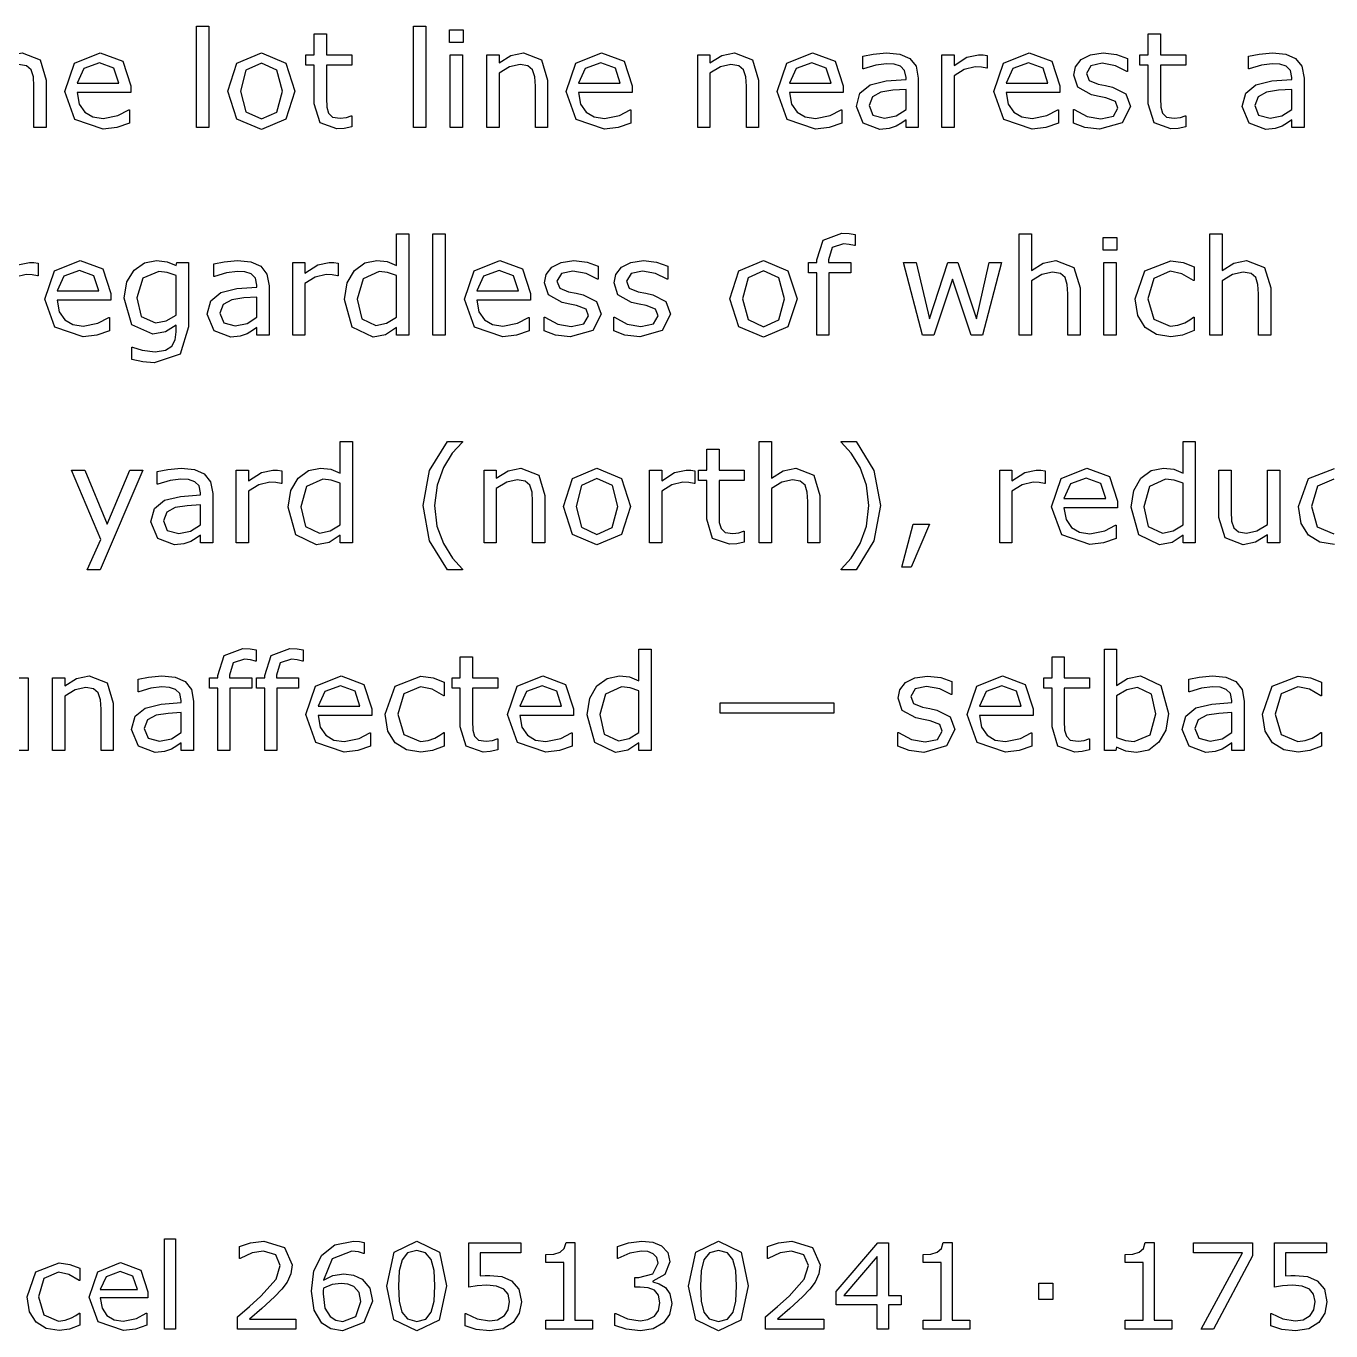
# Model space of a CAD drawing. Extents: x -1 to 182, y 89 to 480.
# Drawn here: x 47.69 to 70.96, y 90.19 to 113.46 of the extents above; entities that cross this region are included whole.
import ezdxf

# ---------------------------------------------------------------- set-up
doc = ezdxf.new("R2010")
doc.units = 0

msp = doc.modelspace()

# ---------------------------------------------------------------- linework, layer by layer
at = {"layer": 'Layer 1', "color": 7}
for points in [[(48.050516, 111.654913), (47.831926, 111.654913), (47.831926, 112.394396), (47.821475, 112.561824), (47.783105, 112.685093), (47.699388, 112.757166), (47.557537, 112.781507), (47.37034, 112.737322), (47.183142, 112.62453), (47.183142, 111.654966), (46.964551, 111.654966), (46.964551, 113.464158), (47.183142, 113.464158), (47.183142, 112.809553), (47.394755, 112.942083), (47.619162, 112.989761), (47.940072, 112.863026), (48.05053, 112.497927), (48.050516, 111.654913)], [(50.94801, 111.654913), (50.729419, 111.654913), (50.729419, 113.464105), (50.94801, 113.464105), (50.94801, 111.654913)], [(54.822188, 111.654887), (54.603597, 111.654887), (54.603597, 113.464079), (54.822188, 113.464079), (54.822188, 111.654887)], [(55.489588, 113.17108), (55.243092, 113.17108), (55.243092, 113.397801), (55.489588, 113.397801), (55.489588, 113.17108)], [(53.500177, 111.666528), (53.365301, 111.639805), (53.23624, 111.629222), (52.933933, 111.736193), (52.830452, 112.079198), (52.830452, 112.769866), (52.682785, 112.769866), (52.682785, 112.953566), (52.830452, 112.953566), (52.830452, 113.326787), (53.049042, 113.326787), (53.049042, 112.953566), (53.500177, 112.953566), (53.500177, 112.769866), (53.049042, 112.769866), (53.049042, 112.17802), (53.053699, 112.017577), (53.086253, 111.910606), (53.156019, 111.842), (53.293218, 111.821098), (53.404838, 111.836179), (53.488554, 111.862928), (53.50017, 111.862928), (53.500177, 111.666528)], [(68.376005, 111.666502), (68.241128, 111.639779), (68.112067, 111.629196), (67.80976, 111.736167), (67.706279, 112.079172), (67.706279, 112.769839), (67.558613, 112.769839), (67.558613, 112.953539), (67.706279, 112.953539), (67.706279, 113.32676), (67.92487, 113.32676), (67.92487, 112.953539), (68.376005, 112.953539), (68.376005, 112.769839), (67.92487, 112.769839), (67.92487, 112.177994), (67.929526, 112.017551), (67.962083, 111.91058), (68.031846, 111.841973), (68.169045, 111.821071), (68.280668, 111.836152), (68.364382, 111.862902), (68.375997, 111.862902), (68.376005, 111.666502)], [(49.558563, 112.281631), (48.601645, 112.281631), (48.63769, 112.072319), (48.736519, 111.926984), (48.879534, 111.84327), (49.063245, 111.815356), (49.329505, 111.867691), (49.521355, 111.972333), (49.53297, 111.972333), (49.53297, 111.73397), (49.307402, 111.656077), (49.065555, 111.624671), (48.560937, 111.799084), (48.379552, 112.296739), (48.552798, 112.802515), (49.010908, 112.989708), (49.415535, 112.836223), (49.55855, 112.400217), (49.558563, 112.281631)], [(52.487449, 112.303697), (52.32467, 111.802577), (51.88865, 111.618877), (51.450305, 111.802577), (51.288687, 112.303697), (51.450305, 112.804844), (51.88865, 112.989708), (52.32467, 112.804844), (52.487449, 112.303697), (52.487449, 112.303697)], [(55.475644, 111.654887), (55.257054, 111.654887), (55.257054, 112.953645), (55.475644, 112.953645), (55.475644, 111.654887)], [(56.994155, 111.654887), (56.775564, 111.654887), (56.775564, 112.39437), (56.765113, 112.561798), (56.726743, 112.685067), (56.643027, 112.757139), (56.501176, 112.781481), (56.313978, 112.737296), (56.12678, 112.624504), (56.12678, 111.654966), (55.90819, 111.654966), (55.90819, 112.953725), (56.12678, 112.953725), (56.12678, 112.809553), (56.338396, 112.942083), (56.5628, 112.989761), (56.88371, 112.863026), (56.994168, 112.497927), (56.994155, 111.654887)], [(58.502201, 112.281604), (57.545284, 112.281604), (57.581328, 112.072293), (57.68016, 111.926957), (57.823173, 111.843243), (58.006883, 111.81533), (58.273146, 111.867664), (58.464993, 111.972307), (58.476608, 111.972307), (58.476608, 111.733944), (58.25104, 111.656051), (58.009196, 111.624645), (57.504575, 111.799058), (57.323193, 112.296712), (57.496436, 112.802489), (57.954549, 112.989681), (58.359173, 112.836197), (58.502188, 112.40019), (58.502201, 112.281604)], [(60.756713, 111.654887), (60.53812, 111.654887), (60.53812, 112.39437), (60.527669, 112.561798), (60.489299, 112.685067), (60.405585, 112.757139), (60.263731, 112.781481), (60.076536, 112.737296), (59.889338, 112.624504), (59.889338, 111.654966), (59.670745, 111.654966), (59.670745, 112.953725), (59.889338, 112.953725), (59.889338, 112.809553), (60.100952, 112.942083), (60.325355, 112.989761), (60.646268, 112.863026), (60.756726, 112.497927), (60.756713, 111.654887)], [(62.264757, 112.281604), (61.307839, 112.281604), (61.343883, 112.072293), (61.442716, 111.926957), (61.585731, 111.843243), (61.769439, 111.81533), (62.035702, 111.867664), (62.227551, 111.972307), (62.239166, 111.972307), (62.239166, 111.733944), (62.013599, 111.656051), (61.771754, 111.624645), (61.267136, 111.799058), (61.085751, 112.296712), (61.258995, 112.802489), (61.717107, 112.989681), (62.121734, 112.836197), (62.264746, 112.40019), (62.264757, 112.281604)], [(63.605372, 111.654887), (63.387943, 111.654887), (63.387943, 111.793237), (63.308878, 111.737437), (63.213535, 111.681636), (63.087962, 111.637451), (62.921692, 111.61893), (62.624036, 111.735188), (62.501953, 112.031679), (62.564738, 112.270042), (62.746123, 112.414213), (63.030989, 112.485148), (63.387943, 112.513062), (63.387943, 112.546769), (63.361202, 112.670012), (63.286788, 112.746768), (63.175166, 112.782804), (63.039128, 112.792064), (62.847278, 112.768781), (62.628688, 112.703667), (62.617073, 112.703667), (62.617073, 112.925732), (62.801945, 112.964096), (63.040302, 112.984998), (63.278657, 112.961715), (63.455391, 112.884959), (63.567013, 112.746609), (63.605383, 112.53616), (63.605372, 111.654887)], [(64.836691, 112.715282), (64.825076, 112.715282), (64.729734, 112.731687), (64.621601, 112.737507), (64.426265, 112.692158), (64.24488, 112.577064), (64.24488, 111.654966), (64.026289, 111.654966), (64.026289, 112.953725), (64.24488, 112.953725), (64.24488, 112.761875), (64.473935, 112.909539), (64.677412, 112.953725), (64.759965, 112.950285), (64.836704, 112.939702), (64.836691, 112.715282)], [(66.129632, 112.281604), (65.172717, 112.281604), (65.208761, 112.072293), (65.307591, 111.926957), (65.450606, 111.843243), (65.634314, 111.81533), (65.900577, 111.867664), (66.092426, 111.972307), (66.104041, 111.972307), (66.104041, 111.733944), (65.878474, 111.656051), (65.636626, 111.624645), (65.132008, 111.799058), (64.950623, 112.296712), (65.12387, 112.802489), (65.581979, 112.989681), (65.986606, 112.836197), (66.129618, 112.40019), (66.129632, 112.281604)], [(67.388856, 112.029272), (67.241192, 111.737437), (66.840053, 111.623481), (66.574954, 111.657215), (66.373805, 111.73278), (66.373805, 111.978128), (66.38542, 111.978128), (66.615639, 111.853721), (66.858648, 111.808371), (67.084213, 111.854885), (67.165604, 112.001385), (67.121421, 112.117642), (66.951665, 112.185084), (66.829578, 112.209426), (66.69354, 112.239642), (66.450534, 112.372198), (66.379607, 112.588468), (66.412164, 112.739624), (66.513319, 112.866359), (66.678424, 112.952402), (66.903992, 112.984945), (67.138862, 112.955894), (67.337686, 112.887288), (67.337686, 112.653582), (67.326071, 112.653582), (67.122593, 112.75706), (66.887725, 112.800081), (66.685412, 112.753568), (66.602859, 112.617545), (66.652855, 112.496605), (66.810986, 112.430353), (66.945862, 112.402439), (67.071436, 112.376775), (67.306304, 112.257025), (67.388856, 112.029113), (67.388856, 112.029272)], [(70.486337, 111.65486), (70.268911, 111.65486), (70.268911, 111.793211), (70.189846, 111.73741), (70.094503, 111.68161), (69.968929, 111.637424), (69.80266, 111.618903), (69.505004, 111.735161), (69.382918, 112.031653), (69.445706, 112.270016), (69.627088, 112.414187), (69.911954, 112.485122), (70.268911, 112.513035), (70.268911, 112.546743), (70.242167, 112.669986), (70.167753, 112.746741), (70.056133, 112.782777), (69.920095, 112.792038), (69.728246, 112.768755), (69.509656, 112.703641), (69.49804, 112.703641), (69.49804, 112.925705), (69.682913, 112.96407), (69.92127, 112.984972), (70.159628, 112.961689), (70.336361, 112.884933), (70.447981, 112.746583), (70.486351, 112.536133), (70.486337, 111.65486)], [(49.345785, 112.449059), (49.258581, 112.715309), (48.999295, 112.8095), (48.719078, 112.706022), (48.601645, 112.449059), (49.345785, 112.449059)], [(52.261881, 112.303697), (52.163052, 112.678108), (51.88865, 112.801351), (51.611923, 112.678108), (51.514255, 112.303697), (51.613084, 111.932805), (51.88865, 111.807234), (52.161888, 111.93164), (52.261881, 112.303697), (52.261881, 112.303697)], [(58.289423, 112.449032), (58.20222, 112.715282), (57.942934, 112.809474), (57.662719, 112.705996), (57.545284, 112.449032), (58.289423, 112.449032)], [(62.051979, 112.449032), (61.964775, 112.715282), (61.705489, 112.809474), (61.425274, 112.705996), (61.307839, 112.449032), (62.051979, 112.449032)], [(65.916857, 112.449032), (65.829653, 112.715282), (65.570367, 112.809474), (65.290149, 112.705996), (65.172717, 112.449032), (65.916857, 112.449032)], [(63.387943, 111.974635), (63.387943, 112.336241), (63.151911, 112.318778), (62.937972, 112.285044), (62.785654, 112.20133), (62.72752, 112.046708), (62.794957, 111.878089), (63.000758, 111.822288), (63.21121, 111.866474), (63.387943, 111.974609), (63.387943, 111.974635)], [(70.268911, 111.974609), (70.268911, 112.336214), (70.032879, 112.318752), (69.818937, 112.285017), (69.666622, 112.201303), (69.608485, 112.046681), (69.675925, 111.878062), (69.881725, 111.822262), (70.092177, 111.866447), (70.268911, 111.974582), (70.268911, 111.974609)], [(54.516372, 107.950804), (54.297779, 107.950804), (54.297779, 108.086853), (54.101281, 107.960117), (53.879201, 107.914768), (53.509456, 108.093811), (53.373418, 108.590301), (53.419927, 108.884464), (53.547826, 109.104227), (53.731537, 109.239085), (53.950127, 109.285599), (54.131512, 109.263374), (54.297779, 109.197096), (54.297779, 109.759864), (54.516372, 109.759864), (54.516372, 107.950804)], [(55.167492, 107.950804), (54.948902, 107.950804), (54.948902, 109.759996), (55.167492, 109.759996), (55.167492, 107.950804)], [(62.480992, 109.548383), (62.469377, 109.548383), (62.375196, 109.569285), (62.272877, 109.580926), (62.06824, 109.518141), (62.005452, 109.293748), (62.005452, 109.249563), (62.399615, 109.249563), (62.399615, 109.065863), (62.012429, 109.065863), (62.012429, 107.950804), (61.793839, 107.950804), (61.793839, 109.065863), (61.646172, 109.065863), (61.646172, 109.249563), (61.793839, 109.249563), (61.793839, 109.292584), (61.908948, 109.647204), (62.241484, 109.771611), (62.372871, 109.764732), (62.481006, 109.748328), (62.480992, 109.548383)], [(66.491205, 107.950804), (66.272615, 107.950804), (66.272615, 108.690287), (66.262164, 108.857715), (66.223794, 108.980984), (66.14008, 109.053057), (65.998226, 109.077398), (65.811029, 109.033213), (65.623831, 108.920421), (65.623831, 107.950804), (65.40524, 107.950804), (65.40524, 109.759996), (65.623831, 109.759996), (65.623831, 109.105391), (65.835447, 109.237921), (66.05985, 109.285599), (66.380761, 109.158864), (66.491219, 108.793765), (66.491205, 107.950804)], [(67.14698, 109.466997), (66.900484, 109.466997), (66.900484, 109.693718), (67.14698, 109.693718), (67.14698, 109.466997)], [(69.892166, 107.950804), (69.673575, 107.950804), (69.673575, 108.690287), (69.663098, 108.857715), (69.624728, 108.980984), (69.541011, 109.053057), (69.39916, 109.077398), (69.211963, 109.033213), (69.024765, 108.920421), (69.024765, 107.950804), (68.806174, 107.950804), (68.806174, 109.759996), (69.024765, 109.759996), (69.024765, 109.105391), (69.236378, 109.237921), (69.460784, 109.285599), (69.781695, 109.158864), (69.892153, 108.793765), (69.892166, 107.950804)], [(47.908644, 109.0112), (47.897029, 109.0112), (47.801687, 109.027604), (47.693554, 109.033425), (47.498218, 108.988075), (47.316833, 108.872982), (47.316833, 107.950804), (47.098243, 107.950804), (47.098243, 109.249563), (47.316833, 109.249563), (47.316833, 109.057713), (47.545888, 109.205377), (47.749363, 109.249563), (47.831918, 109.246123), (47.908658, 109.23554), (47.908644, 109.0112)], [(49.201585, 108.577522), (48.24467, 108.577522), (48.280714, 108.36821), (48.379544, 108.222875), (48.522559, 108.139161), (48.706267, 108.111247), (48.97253, 108.163582), (49.164379, 108.268224), (49.175994, 108.268224), (49.175994, 108.029861), (48.950429, 107.951968), (48.708582, 107.920562), (48.203964, 108.094975), (48.022579, 108.592629), (48.195823, 109.098406), (48.653935, 109.285599), (49.058562, 109.132114), (49.201574, 108.696108), (49.201585, 108.577522)], [(50.586383, 108.098468), (50.436394, 107.613619), (49.974794, 107.458971), (49.772481, 107.474052), (49.57947, 107.514771), (49.57947, 107.738), (49.591085, 107.738), (49.760842, 107.68683), (49.993386, 107.65545), (50.178259, 107.682199), (50.292204, 107.7566), (50.350341, 107.865899), (50.367777, 108.008906), (50.367777, 108.127519), (50.178253, 108.008906), (49.949198, 107.970542), (49.579454, 108.13797), (49.443416, 108.612367), (49.489925, 108.90071), (49.618986, 109.111159), (49.802696, 109.239059), (50.0178, 109.285572), (50.206159, 109.262289), (50.367777, 109.193709), (50.38172, 109.24951), (50.586359, 109.24951), (50.586383, 108.098468)], [(52.025828, 107.950804), (51.808399, 107.950804), (51.808399, 108.089154), (51.729337, 108.033354), (51.633992, 107.977553), (51.508418, 107.933368), (51.342151, 107.914847), (51.044495, 108.031105), (50.922409, 108.327597), (50.985197, 108.565959), (51.166579, 108.710131), (51.451445, 108.781065), (51.808399, 108.808979), (51.808399, 108.842687), (51.781658, 108.96593), (51.707244, 109.042685), (51.595622, 109.078721), (51.459584, 109.087982), (51.267737, 109.064698), (51.049144, 108.999585), (51.037529, 108.999585), (51.037529, 109.221649), (51.222401, 109.260014), (51.460759, 109.280916), (51.699116, 109.257632), (51.87585, 109.180877), (51.987469, 109.042526), (52.025839, 108.832077), (52.025828, 107.950804)], [(53.257147, 109.0112), (53.245506, 109.0112), (53.150163, 109.027604), (53.042031, 109.033425), (52.846695, 108.988075), (52.66531, 108.872982), (52.66531, 107.950804), (52.446719, 107.950804), (52.446719, 109.249563), (52.66531, 109.249563), (52.66531, 109.057713), (52.894367, 109.205377), (53.097842, 109.249563), (53.180395, 109.246123), (53.257134, 109.23554), (53.257147, 109.0112)], [(56.687167, 108.577522), (55.73025, 108.577522), (55.766294, 108.36821), (55.865124, 108.222875), (56.008139, 108.139161), (56.191849, 108.111247), (56.45811, 108.163582), (56.649959, 108.268224), (56.661574, 108.268224), (56.661574, 108.029861), (56.436006, 107.951968), (56.194162, 107.920562), (55.689541, 108.094975), (55.508156, 108.592629), (55.681402, 109.098406), (56.139512, 109.285599), (56.544139, 109.132114), (56.687154, 108.696108), (56.687167, 108.577522)], [(57.946389, 108.325189), (57.798725, 108.033354), (57.397588, 107.919398), (57.132487, 107.953132), (56.931337, 108.028697), (56.931337, 108.274045), (56.942953, 108.274045), (57.173172, 108.149638), (57.416181, 108.104289), (57.641748, 108.150802), (57.723136, 108.297302), (57.678954, 108.41356), (57.509197, 108.481002), (57.387111, 108.505344), (57.251073, 108.535559), (57.008067, 108.668115), (56.93714, 108.884385), (56.969697, 109.035541), (57.070852, 109.162277), (57.23596, 109.248319), (57.461525, 109.280863), (57.696395, 109.251812), (57.895219, 109.183205), (57.895219, 108.949499), (57.883603, 108.949499), (57.680129, 109.052977), (57.445258, 109.095999), (57.242945, 109.049485), (57.160392, 108.913463), (57.210391, 108.792522), (57.368519, 108.72627), (57.503395, 108.698357), (57.628969, 108.672692), (57.863836, 108.552942), (57.946389, 108.32503), (57.946389, 108.325189)], [(59.187011, 108.325189), (59.039344, 108.033354), (58.638207, 107.919398), (58.373108, 107.953132), (58.171957, 108.028697), (58.171957, 108.274045), (58.183598, 108.274045), (58.413817, 108.149638), (58.656823, 108.104289), (58.882391, 108.150802), (58.963782, 108.297302), (58.919599, 108.41356), (58.74984, 108.481002), (58.627756, 108.505344), (58.491718, 108.535559), (58.248709, 108.668115), (58.177785, 108.884385), (58.21034, 109.035541), (58.311498, 109.162277), (58.476603, 109.248319), (58.70217, 109.280863), (58.937038, 109.251812), (59.135864, 109.183205), (59.135864, 108.949499), (59.124223, 108.949499), (58.920748, 109.052977), (58.68588, 109.095999), (58.483567, 109.049485), (58.401014, 108.913463), (58.45101, 108.792522), (58.60914, 108.72627), (58.744014, 108.698357), (58.869588, 108.672692), (59.104458, 108.552942), (59.187011, 108.32503), (59.187011, 108.325189)], [(61.443846, 108.599588), (61.281066, 108.098468), (60.845047, 107.914768), (60.406701, 108.098468), (60.245083, 108.599588), (60.406701, 109.100735), (60.845047, 109.285599), (61.281066, 109.100735), (61.443846, 108.599588), (61.443846, 108.599588)], [(65.09013, 109.249563), (64.751781, 107.950804), (64.549468, 107.950804), (64.215768, 108.951907), (63.884391, 107.950804), (63.683242, 107.950804), (63.341403, 109.249563), (63.569296, 109.249563), (63.807654, 108.243803), (64.132051, 109.249563), (64.312272, 109.249563), (64.64481, 108.243803), (64.870378, 109.249563), (65.09013, 109.249563)], [(67.133036, 107.950804), (66.914443, 107.950804), (66.914443, 109.249563), (67.133036, 109.249563), (67.133036, 107.950804)], [(68.52597, 108.03219), (68.317844, 107.950804), (68.109718, 107.921726), (67.851596, 107.962419), (67.650444, 108.088017), (67.519057, 108.29963), (67.472549, 108.59845), (67.646957, 109.098406), (68.109718, 109.279778), (68.328308, 109.248398), (68.52597, 109.171669), (68.52597, 108.92865), (68.514355, 108.92865), (68.30739, 109.0484), (68.100428, 109.090257), (67.80626, 108.964686), (67.699289, 108.59845), (67.803934, 108.236845), (68.100428, 108.111247), (68.235302, 108.12871), (68.35855, 108.174033), (68.44808, 108.225203), (68.514355, 108.272881), (68.52597, 108.272881), (68.52597, 108.03219)], [(48.98881, 108.74495), (48.901606, 109.0112), (48.642317, 109.105391), (48.362103, 109.001913), (48.24467, 108.74495), (48.98881, 108.74495)], [(50.367793, 108.307753), (50.367793, 109.015856), (50.205011, 109.071657), (50.056183, 109.089119), (49.772481, 108.968205), (49.669, 108.617077), (49.745737, 108.285687), (50.000374, 108.172921), (50.191059, 108.208958), (50.367793, 108.307779), (50.367793, 108.307753)], [(54.297779, 108.270553), (54.297779, 109.015856), (54.139651, 109.070493), (53.987333, 109.085574), (53.701306, 108.957675), (53.598986, 108.594905), (53.678051, 108.242586), (53.931525, 108.122836), (54.119884, 108.163529), (54.297779, 108.2705), (54.297779, 108.270553)], [(56.474389, 108.74495), (56.387185, 109.0112), (56.127899, 109.105391), (55.847682, 109.001913), (55.73025, 108.74495), (56.474389, 108.74495)], [(61.218278, 108.599588), (61.119448, 108.973999), (60.845047, 109.097242), (60.568319, 108.973999), (60.470651, 108.599588), (60.569483, 108.228696), (60.845047, 108.103124), (61.118287, 108.227531), (61.218278, 108.599588), (61.218278, 108.599588)], [(51.808399, 108.270553), (51.808399, 108.632158), (51.572368, 108.614696), (51.358428, 108.580961), (51.206113, 108.497247), (51.147976, 108.342625), (51.215413, 108.174006), (51.421214, 108.118206), (51.631666, 108.162391), (51.808399, 108.270526), (51.808399, 108.270553)], [(53.510621, 104.246642), (53.29203, 104.246642), (53.29203, 104.382691), (53.09553, 104.255955), (52.873449, 104.210606), (52.503705, 104.389649), (52.367667, 104.886139), (52.414175, 105.180302), (52.542075, 105.400065), (52.725785, 105.534923), (52.944376, 105.581437), (53.125761, 105.559212), (53.29203, 105.492934), (53.29203, 106.055702), (53.510621, 106.055702), (53.510621, 104.246642)], [(55.473289, 103.767614), (55.207026, 103.767614), (54.887278, 104.282678), (54.773332, 104.911724), (54.887278, 105.540744), (55.207026, 106.055834), (55.473289, 106.055834), (55.473289, 106.044192), (55.293066, 105.847713), (55.134938, 105.589586), (55.02099, 105.274494), (54.977971, 104.911724), (55.019828, 104.54779), (55.134938, 104.233863), (55.29423, 103.975735), (55.473289, 103.77923), (55.473289, 103.767614)], [(60.502044, 104.258257), (60.36717, 104.231534), (60.238106, 104.220951), (59.935802, 104.327922), (59.832318, 104.670927), (59.832318, 105.361595), (59.684654, 105.361595), (59.684654, 105.545295), (59.832318, 105.545295), (59.832318, 105.918516), (60.050911, 105.918516), (60.050911, 105.545295), (60.502044, 105.545295), (60.502044, 105.361595), (60.050911, 105.361595), (60.050911, 104.769749), (60.055568, 104.609306), (60.088125, 104.502335), (60.157887, 104.433729), (60.29509, 104.412827), (60.406709, 104.427908), (60.490426, 104.454657), (60.502041, 104.454657), (60.502044, 104.258257)], [(61.851959, 104.246616), (61.633369, 104.246616), (61.633369, 104.986099), (61.622891, 105.153527), (61.584522, 105.276796), (61.500808, 105.348868), (61.358954, 105.37321), (61.171756, 105.329025), (60.984559, 105.216233), (60.984559, 104.246642), (60.765968, 104.246642), (60.765968, 106.055834), (60.984559, 106.055834), (60.984559, 105.401229), (61.196175, 105.533759), (61.420578, 105.581437), (61.741488, 105.454702), (61.851946, 105.089603), (61.851959, 104.246616)], [(62.928638, 104.911698), (62.814692, 104.282652), (62.494944, 103.767588), (62.228681, 103.767588), (62.228681, 103.77923), (62.40774, 103.975735), (62.567032, 104.233863), (62.68098, 104.54779), (62.723999, 104.911724), (62.68098, 105.274494), (62.567032, 105.589586), (62.40774, 105.847713), (62.228681, 106.044192), (62.228681, 106.055834), (62.494944, 106.055834), (62.814692, 105.540744), (62.928638, 104.911724), (62.928638, 104.911698)], [(68.545729, 104.246642), (68.327139, 104.246642), (68.327139, 104.382691), (68.130638, 104.255955), (67.908561, 104.210606), (67.538817, 104.389649), (67.402779, 104.886139), (67.449287, 105.180302), (67.577186, 105.400065), (67.760894, 105.534923), (67.979485, 105.581437), (68.16087, 105.559212), (68.327139, 105.492934), (68.327139, 106.055702), (68.545729, 106.055702), (68.545729, 104.246642)], [(49.771317, 105.545401), (49.013226, 103.767614), (48.779519, 103.767614), (49.021364, 104.309428), (48.503956, 105.545401), (48.74115, 105.545401), (49.139961, 104.582662), (49.542262, 105.545401), (49.771317, 105.545401)], [(51.020077, 104.246642), (50.802648, 104.246642), (50.802648, 104.384992), (50.723585, 104.329192), (50.62824, 104.273391), (50.502666, 104.229206), (50.3364, 104.210685), (50.038744, 104.326943), (49.916657, 104.623435), (49.979446, 104.861797), (50.160828, 105.005969), (50.445694, 105.076903), (50.802648, 105.104817), (50.802648, 105.138525), (50.775907, 105.261768), (50.701493, 105.338523), (50.58987, 105.374559), (50.453832, 105.38382), (50.261986, 105.360536), (50.043393, 105.295423), (50.031777, 105.295423), (50.031777, 105.517487), (50.21665, 105.555852), (50.455007, 105.576754), (50.693365, 105.55347), (50.870098, 105.476715), (50.981718, 105.338364), (51.020088, 105.127915), (51.020077, 104.246642)], [(52.251396, 105.307038), (52.239781, 105.307038), (52.144438, 105.323442), (52.036306, 105.329263), (51.84097, 105.283913), (51.659585, 105.16882), (51.659585, 104.246642), (51.440994, 104.246642), (51.440994, 105.545401), (51.659585, 105.545401), (51.659585, 105.353551), (51.888642, 105.501215), (52.092117, 105.545401), (52.17467, 105.541961), (52.251409, 105.531378), (52.251396, 105.307038)], [(56.945289, 104.246642), (56.726698, 104.246642), (56.726698, 104.986125), (56.716247, 105.153553), (56.677878, 105.276822), (56.594161, 105.348895), (56.45231, 105.373236), (56.265112, 105.329051), (56.077914, 105.216259), (56.077914, 104.246642), (55.859324, 104.246642), (55.859324, 105.545401), (56.077914, 105.545401), (56.077914, 105.401229), (56.289531, 105.533759), (56.513934, 105.581437), (56.834844, 105.454702), (56.945302, 105.089603), (56.945289, 104.246642)], [(58.473102, 104.895426), (58.31032, 104.394306), (57.874301, 104.210606), (57.435955, 104.394306), (57.274338, 104.895426), (57.435955, 105.396573), (57.874301, 105.581437), (58.31032, 105.396573), (58.473102, 104.895426), (58.473102, 104.895426)], [(59.621866, 105.307038), (59.610251, 105.307038), (59.514908, 105.323442), (59.406776, 105.329263), (59.211437, 105.283913), (59.030055, 105.16882), (59.030055, 104.246642), (58.811464, 104.246642), (58.811464, 105.545401), (59.030055, 105.545401), (59.030055, 105.353551), (59.25911, 105.501215), (59.462585, 105.545401), (59.545137, 105.541961), (59.621877, 105.531378), (59.621866, 105.307038)], [(65.867991, 105.307011), (65.856376, 105.307011), (65.761033, 105.323415), (65.652901, 105.329236), (65.457564, 105.283887), (65.276179, 105.168793), (65.276179, 104.246642), (65.057589, 104.246642), (65.057589, 105.545401), (65.276179, 105.545401), (65.276179, 105.353551), (65.505234, 105.501215), (65.708709, 105.545401), (65.791264, 105.541961), (65.868004, 105.531378), (65.867991, 105.307011)], [(67.160931, 104.873333), (66.204014, 104.873333), (66.240061, 104.664022), (66.33889, 104.518686), (66.481905, 104.434972), (66.665613, 104.407059), (66.931876, 104.459393), (67.123725, 104.564036), (67.135341, 104.564036), (67.135341, 104.325673), (66.909776, 104.24778), (66.667928, 104.216374), (66.16331, 104.390787), (65.981925, 104.888441), (66.155169, 105.394218), (66.613281, 105.58141), (67.017908, 105.427926), (67.160921, 104.991919), (67.160931, 104.873333)], [(70.052612, 104.246642), (69.834021, 104.246642), (69.834021, 104.390813), (69.622408, 104.257119), (69.399166, 104.210606), (69.080581, 104.335013), (68.966633, 104.702439), (68.966633, 105.545401), (69.185224, 105.545401), (69.185224, 104.805918), (69.194537, 104.636161), (69.234069, 104.516384), (69.31546, 104.441984), (69.4608, 104.4187), (69.645672, 104.462886), (69.834032, 104.575677), (69.834032, 105.545374), (70.052622, 105.545374), (70.052612, 104.246642)], [(71.02697, 104.217564), (70.768846, 104.258257), (70.567697, 104.383855), (70.43631, 104.595468), (70.389802, 104.894288), (70.564209, 105.394244), (71.02697, 105.575616)], [(53.29203, 104.566391), (53.29203, 105.311694), (53.133899, 105.366331), (52.981584, 105.381412), (52.695554, 105.253513), (52.593235, 104.890743), (52.6723, 104.538424), (52.925773, 104.418674), (53.114132, 104.459367), (53.29203, 104.566338), (53.29203, 104.566391)], [(58.247535, 104.895426), (58.148702, 105.269837), (57.874301, 105.39308), (57.597573, 105.269837), (57.499905, 104.895426), (57.598737, 104.524534), (57.874301, 104.398962), (58.147541, 104.523369), (58.247535, 104.895426), (58.247535, 104.895426)], [(66.948154, 105.040761), (66.86095, 105.307011), (66.601664, 105.401203), (66.321449, 105.297724), (66.204014, 105.040761), (66.948154, 105.040761)], [(68.327139, 104.566391), (68.327139, 105.311694), (68.169008, 105.366331), (68.016693, 105.381412), (67.730663, 105.253513), (67.628346, 104.890743), (67.707409, 104.538424), (67.960882, 104.418674), (68.149244, 104.459367), (68.327139, 104.566338), (68.327139, 104.566391)], [(71.017678, 105.386095), (70.723512, 105.260524), (70.616541, 104.894288), (70.721186, 104.532683), (71.017678, 104.407085)], [(50.802648, 104.566391), (50.802648, 104.927996), (50.566616, 104.910534), (50.352677, 104.876799), (50.200362, 104.793085), (50.142225, 104.638463), (50.209662, 104.469844), (50.415463, 104.414044), (50.625917, 104.458229), (50.802648, 104.566364), (50.802648, 104.566391)], [(63.807654, 104.577979), (63.479767, 103.816404), (63.31001, 103.816404), (63.512321, 104.577979), (63.807654, 104.577979)], [(51.796792, 102.140006), (51.785177, 102.140006), (51.690998, 102.160908), (51.588679, 102.172549), (51.38404, 102.109764), (51.321252, 101.885371), (51.321252, 101.841186), (51.715414, 101.841186), (51.715414, 101.657486), (51.328229, 101.657486), (51.328229, 100.54248), (51.109638, 100.54248), (51.109638, 101.657539), (50.961972, 101.657539), (50.961972, 101.841239), (51.109638, 101.841239), (51.109638, 101.88426), (51.224748, 102.23888), (51.557283, 102.363287), (51.688673, 102.356408), (51.796805, 102.340004), (51.796792, 102.140006)], [(52.633948, 102.140006), (52.622333, 102.140006), (52.528152, 102.160908), (52.425833, 102.172549), (52.221194, 102.109764), (52.158408, 101.885371), (52.158408, 101.841186), (52.552568, 101.841186), (52.552568, 101.657486), (52.165382, 101.657486), (52.165382, 100.54248), (51.946792, 100.54248), (51.946792, 101.657539), (51.799128, 101.657539), (51.799128, 101.841239), (51.946792, 101.841239), (51.946792, 101.88426), (52.061901, 102.23888), (52.39444, 102.363287), (52.525827, 102.356408), (52.633959, 102.340004), (52.633948, 102.140006)], [(56.105825, 100.554042), (55.970951, 100.527319), (55.841888, 100.516736), (55.53958, 100.623707), (55.436099, 100.966712), (55.436099, 101.65738), (55.288436, 101.65738), (55.288436, 101.84108), (55.436099, 101.84108), (55.436099, 102.214301), (55.65469, 102.214301), (55.65469, 101.84108), (56.105825, 101.84108), (56.105825, 101.65738), (55.65469, 101.65738), (55.65469, 101.065534), (55.659346, 100.905091), (55.691903, 100.79812), (55.761666, 100.729514), (55.898866, 100.708612), (56.010488, 100.723693), (56.094205, 100.750442), (56.10582, 100.750442), (56.105825, 100.554042)], [(58.841701, 100.542427), (58.62311, 100.542427), (58.62311, 100.678476), (58.426612, 100.55174), (58.204532, 100.506391), (57.834788, 100.685434), (57.69875, 101.181924), (57.745258, 101.476088), (57.873157, 101.69585), (58.056865, 101.830708), (58.275459, 101.877222), (58.456841, 101.854997), (58.62311, 101.788719), (58.62311, 102.351487), (58.841701, 102.351487), (58.841701, 100.542427)], [(66.660983, 100.554042), (66.526106, 100.527319), (66.397045, 100.516736), (66.094738, 100.623707), (65.991257, 100.966712), (65.991257, 101.65738), (65.843591, 101.65738), (65.843591, 101.84108), (65.991257, 101.84108), (65.991257, 102.214301), (66.209848, 102.214301), (66.209848, 101.84108), (66.660983, 101.84108), (66.660983, 101.65738), (66.209848, 101.65738), (66.209848, 101.065534), (66.214504, 100.905091), (66.247059, 100.79812), (66.316821, 100.729514), (66.454023, 100.708612), (66.565643, 100.723693), (66.64936, 100.750442), (66.660975, 100.750442), (66.660983, 100.554042)], [(68.067871, 101.201689), (68.021363, 100.908689), (67.898115, 100.690091), (67.71673, 100.55174), (67.499301, 100.506391), (67.30629, 100.533114), (67.143511, 100.602884), (67.129567, 100.542427), (66.924928, 100.542427), (66.924928, 102.351619), (67.143521, 102.351619), (67.143521, 101.705137), (67.338858, 101.828406), (67.5714, 101.877222), (67.934169, 101.700507), (68.067882, 101.201689), (68.067871, 101.201689)], [(47.730765, 100.542427), (47.512174, 100.542427), (47.512174, 100.686598), (47.300561, 100.552905), (47.077319, 100.506391), (46.758732, 100.630798), (46.644787, 100.998224), (46.644787, 101.841186), (46.863377, 101.841186), (46.863377, 101.101703), (46.872691, 100.931946), (46.912222, 100.812169), (46.993613, 100.737769), (47.138954, 100.714485), (47.323826, 100.758671), (47.512185, 100.871463), (47.512185, 101.841159), (47.730776, 101.841159), (47.730765, 100.542427)], [(49.24695, 100.542427), (49.028359, 100.542427), (49.028359, 101.28191), (49.017882, 101.449338), (48.979512, 101.572607), (48.895795, 101.64468), (48.753945, 101.669021), (48.566747, 101.624836), (48.379549, 101.512044), (48.379549, 100.54248), (48.160958, 100.54248), (48.160958, 101.841239), (48.379549, 101.841239), (48.379549, 101.697067), (48.591165, 101.829597), (48.815569, 101.877275), (49.136479, 101.75054), (49.246937, 101.385441), (49.24695, 100.542427)], [(50.677092, 100.542427), (50.459666, 100.542427), (50.459666, 100.680778), (50.380601, 100.624977), (50.285258, 100.569176), (50.159685, 100.524991), (49.993415, 100.50647), (49.695759, 100.622728), (49.573673, 100.91922), (49.636461, 101.157583), (49.817846, 101.301754), (50.102712, 101.372689), (50.459666, 101.400602), (50.459666, 101.43431), (50.432922, 101.557553), (50.358508, 101.634308), (50.246888, 101.670344), (50.11085, 101.679605), (49.919001, 101.656322), (49.700411, 101.591208), (49.688769, 101.591208), (49.688769, 101.813272), (49.873641, 101.851637), (50.111999, 101.872539), (50.350356, 101.849255), (50.52709, 101.7725), (50.638709, 101.634149), (50.677079, 101.4237), (50.677092, 100.542427)], [(53.859454, 101.169145), (52.902537, 101.169145), (52.938581, 100.959833), (53.037411, 100.814498), (53.180426, 100.730784), (53.364137, 100.70287), (53.630397, 100.755205), (53.822246, 100.859847), (53.833861, 100.859847), (53.833861, 100.621484), (53.608294, 100.543591), (53.366449, 100.512185), (52.861828, 100.686598), (52.680444, 101.184253), (52.85369, 101.690029), (53.311799, 101.877222), (53.716426, 101.723737), (53.859441, 101.287731), (53.859454, 101.169145)], [(55.151233, 100.623813), (54.943107, 100.542427), (54.734981, 100.513349), (54.476856, 100.554042), (54.275707, 100.67964), (54.14432, 100.891253), (54.097812, 101.190073), (54.27222, 101.690029), (54.734981, 101.871401), (54.953571, 101.840021), (55.151233, 101.763292), (55.151233, 101.520273), (55.139618, 101.520273), (54.932653, 101.640023), (54.725689, 101.68188), (54.431523, 101.556309), (54.324552, 101.190073), (54.429197, 100.828468), (54.725689, 100.70287), (54.860565, 100.720333), (54.983813, 100.765656), (55.073343, 100.816826), (55.139618, 100.864504), (55.151233, 100.864504), (55.151233, 100.623813)], [(57.456905, 101.169145), (56.499988, 101.169145), (56.536032, 100.959833), (56.634861, 100.814498), (56.777876, 100.730784), (56.961587, 100.70287), (57.227847, 100.755205), (57.419697, 100.859847), (57.431312, 100.859847), (57.431312, 100.621484), (57.205744, 100.543591), (56.963897, 100.512185), (56.459279, 100.686598), (56.277894, 101.184253), (56.45114, 101.690029), (56.90925, 101.877222), (57.313877, 101.723737), (57.456892, 101.287731), (57.456905, 101.169145)], [(64.255317, 100.916812), (64.107651, 100.624977), (63.706514, 100.511021), (63.441415, 100.544755), (63.240263, 100.62032), (63.240263, 100.865668), (63.251878, 100.865668), (63.482097, 100.741261), (63.725104, 100.695912), (63.950671, 100.742425), (64.032062, 100.888925), (63.98788, 101.005183), (63.818123, 101.072625), (63.696037, 101.096967), (63.559999, 101.127182), (63.31699, 101.259738), (63.246066, 101.476008), (63.27862, 101.627164), (63.379778, 101.7539), (63.544883, 101.839942), (63.770451, 101.872486), (64.005321, 101.843435), (64.204144, 101.774828), (64.204144, 101.541122), (64.192529, 101.541122), (63.989052, 101.6446), (63.754184, 101.687622), (63.551871, 101.641108), (63.469318, 101.505086), (63.519314, 101.384145), (63.677444, 101.317893), (63.812318, 101.28998), (63.937892, 101.264315), (64.172762, 101.144565), (64.255315, 100.916653), (64.255317, 100.916812)], [(65.655231, 101.169145), (64.698314, 101.169145), (64.734358, 100.959833), (64.833188, 100.814498), (64.976203, 100.730784), (65.159913, 100.70287), (65.426174, 100.755205), (65.618023, 100.859847), (65.629638, 100.859847), (65.629638, 100.621484), (65.404071, 100.543591), (65.162223, 100.512185), (64.657605, 100.686598), (64.47622, 101.184253), (64.649467, 101.690029), (65.107576, 101.877222), (65.512203, 101.723737), (65.655218, 101.287731), (65.655231, 101.169145)], [(69.417769, 100.54248), (69.20034, 100.54248), (69.20034, 100.68083), (69.121274, 100.62503), (69.025932, 100.569229), (68.900358, 100.525044), (68.734089, 100.506523), (68.436433, 100.622781), (68.314349, 100.919273), (68.377135, 101.157635), (68.558519, 101.301807), (68.843385, 101.372741), (69.20034, 101.400655), (69.20034, 101.434363), (69.173598, 101.557606), (69.099184, 101.634361), (68.987562, 101.670397), (68.851524, 101.679658), (68.659675, 101.656374), (68.441084, 101.591261), (68.429469, 101.591261), (68.429469, 101.813325), (68.614341, 101.85169), (68.852699, 101.872592), (69.091056, 101.849308), (69.267787, 101.772553), (69.379409, 101.634202), (69.417779, 101.423753), (69.417769, 100.54248)], [(70.799077, 100.623866), (70.590951, 100.54248), (70.382824, 100.513402), (70.1247, 100.554095), (69.923551, 100.679693), (69.792164, 100.891306), (69.745656, 101.190126), (69.920064, 101.690082), (70.382824, 101.871454), (70.601415, 101.840074), (70.799077, 101.763345), (70.799077, 101.520326), (70.787462, 101.520326), (70.580497, 101.640076), (70.373532, 101.681933), (70.079366, 101.556362), (69.972395, 101.190126), (70.077041, 100.828521), (70.373532, 100.702923), (70.508409, 100.720386), (70.631657, 100.765709), (70.721186, 100.816879), (70.787462, 100.864557), (70.799077, 100.864557), (70.799077, 100.623866)], [(53.646677, 101.336573), (53.559473, 101.602823), (53.300187, 101.697014), (53.01997, 101.593536), (52.902537, 101.336573), (53.646677, 101.336573)], [(57.244127, 101.336573), (57.156923, 101.602823), (56.897637, 101.697014), (56.61742, 101.593536), (56.499988, 101.336573), (57.244127, 101.336573)], [(58.62311, 100.862176), (58.62311, 101.607479), (58.464979, 101.662116), (58.312664, 101.677197), (58.026637, 101.549298), (57.924317, 101.186528), (58.003383, 100.834209), (58.256853, 100.714459), (58.445215, 100.755152), (58.62311, 100.862123), (58.62311, 100.862176)], [(65.442454, 101.336573), (65.35525, 101.602823), (65.095964, 101.697014), (64.815747, 101.593536), (64.698314, 101.336573), (65.442454, 101.336573)], [(67.842304, 101.195868), (67.765564, 101.548186), (67.517906, 101.669101), (67.324893, 101.627244), (67.143511, 101.521437), (67.143511, 100.777297), (67.302803, 100.719169), (67.455118, 100.702764), (67.738822, 100.821377), (67.842304, 101.195762), (67.842304, 101.195868)], [(62.097312, 101.207509), (60.071858, 101.207509), (60.071858, 101.393538), (62.097312, 101.393538), (62.097312, 101.207509)], [(50.459666, 100.862176), (50.459666, 101.223781), (50.223634, 101.206319), (50.009692, 101.172584), (49.857377, 101.08887), (49.79924, 100.934248), (49.86668, 100.765629), (50.072481, 100.709829), (50.282933, 100.754014), (50.459666, 100.862149), (50.459666, 100.862176)], [(69.20034, 100.862229), (69.20034, 101.223834), (68.964308, 101.206372), (68.750369, 101.172637), (68.598051, 101.088923), (68.539917, 100.934301), (68.607354, 100.765682), (68.813154, 100.709882), (69.023606, 100.754067), (69.20034, 100.862202), (69.20034, 100.862229)], [(50.355519, 90.223743), (50.161217, 90.223743), (50.161217, 91.831905), (50.355519, 91.831905), (50.355519, 90.223743)], [(52.501123, 90.223743), (51.459327, 90.223743), (51.459327, 90.439749), (51.676367, 90.625777), (51.879972, 90.810773), (52.151788, 91.115679), (52.225171, 91.36063), (52.145589, 91.54769), (51.925448, 91.615899), (51.721841, 91.582826), (51.507902, 91.481544), (51.497557, 91.481544), (51.497557, 91.698582), (51.692893, 91.764727), (51.930605, 91.794705), (52.30164, 91.679981), (52.435998, 91.370948), (52.413271, 91.206616), (52.348157, 91.062974), (52.253073, 90.936874), (52.121814, 90.799423), (51.893405, 90.588576), (51.673264, 90.400484), (52.50112, 90.400484), (52.501123, 90.223743)], [(53.869512, 90.722932), (53.714482, 90.339498), (53.336213, 90.191702), (53.129507, 90.226839), (52.965175, 90.331217), (52.827716, 90.558599), (52.780173, 90.899673), (52.823583, 91.262443), (52.964143, 91.543562), (53.198754, 91.725463), (53.533615, 91.791609), (53.635935, 91.786317), (53.719652, 91.767796), (53.719652, 91.570391), (53.709307, 91.570391), (53.621457, 91.599336), (53.502601, 91.613889), (53.148102, 91.474374), (52.994107, 91.099195), (53.164639, 91.178782), (53.359975, 91.206669), (53.532573, 91.188148), (53.686571, 91.115811), (53.822995, 90.956638), (53.869504, 90.723064), (53.869512, 90.722932)], [(55.19036, 90.993785), (55.060135, 90.385033), (54.658093, 90.191755), (54.252951, 90.388128), (54.125826, 90.991695), (54.255017, 91.597352), (54.658093, 91.793726), (55.062201, 91.594256), (55.19036, 90.993785), (55.19036, 90.993785)], [(56.525676, 90.712666), (56.486404, 90.506979), (56.378917, 90.341615), (56.201149, 90.229987), (55.963437, 90.191755), (55.720561, 90.218637), (55.523155, 90.28166), (55.523155, 90.499756), (55.537628, 90.499756), (55.736065, 90.40776), (55.959307, 90.37056), (56.100901, 90.391198), (56.22389, 90.463535), (56.292102, 90.570003), (56.315862, 90.713671), (56.287956, 90.848027), (56.212508, 90.935868), (56.081251, 90.990637), (55.909685, 91.007041), (55.733986, 90.994606), (55.58929, 90.969735), (55.58929, 91.762452), (56.515331, 91.762452), (56.515331, 91.581583), (55.788762, 91.581583), (55.788762, 91.1723), (55.879713, 91.17865), (55.960328, 91.181295), (56.179435, 91.1596), (56.352033, 91.085172), (56.480192, 90.938408), (56.525666, 90.713116), (56.525676, 90.712666)], [(57.795884, 90.223796), (56.96286, 90.223796), (56.96286, 90.380879), (57.283254, 90.380879), (57.283254, 91.412356), (56.96286, 91.412356), (56.96286, 91.552902), (57.102385, 91.563221), (57.215039, 91.595262), (57.289453, 91.660376), (57.321494, 91.767849), (57.481691, 91.767849), (57.481691, 90.380852), (57.795884, 90.380852), (57.795884, 90.223796)], [(59.093994, 90.96484), (59.175642, 90.853212), (59.20768, 90.679593), (59.16944, 90.486315), (59.061953, 90.33336), (58.87902, 90.22586), (58.649577, 90.191755), (58.397395, 90.222764), (58.19379, 90.28891), (58.19379, 90.504915), (58.209295, 90.504915), (58.416, 90.408792), (58.645441, 90.37056), (58.783934, 90.392256), (58.90279, 90.456338), (58.973069, 90.556588), (58.996828, 90.695071), (58.969957, 90.831517), (58.89761, 90.917294), (58.784956, 90.960712), (58.642327, 90.973148), (58.54931, 90.973148), (58.54931, 91.14473), (58.621658, 91.14473), (58.871771, 91.209844), (58.965822, 91.402063), (58.942062, 91.499218), (58.875917, 91.56846), (58.780831, 91.605686), (58.66611, 91.616005), (58.457338, 91.580869), (58.248564, 91.48165), (58.238219, 91.48165), (58.238219, 91.697656), (58.433555, 91.763801), (58.671267, 91.79481), (58.869704, 91.774173), (59.024734, 91.708027), (59.137388, 91.588118), (59.175628, 91.423812), (59.084678, 91.199525), (58.871771, 91.079643), (58.871771, 91.06509), (58.985459, 91.029954), (59.093981, 90.96484), (59.093994, 90.96484)], [(60.572971, 90.993785), (60.442745, 90.385033), (60.040704, 90.191755), (59.635561, 90.388128), (59.508437, 90.991695), (59.637627, 91.597352), (60.040704, 91.793726), (60.444812, 91.594256), (60.572971, 90.993785), (60.572971, 90.993785)], [(61.92069, 90.223796), (60.878895, 90.223796), (60.878895, 90.439801), (61.095935, 90.62583), (61.299539, 90.810826), (61.571359, 91.115732), (61.644738, 91.360683), (61.565157, 91.547743), (61.345016, 91.615952), (61.141411, 91.582879), (60.927469, 91.481597), (60.917124, 91.481597), (60.917124, 91.698634), (61.112461, 91.76478), (61.350173, 91.794757), (61.721208, 91.680034), (61.855568, 91.371001), (61.832841, 91.206669), (61.767727, 91.063027), (61.672644, 90.936926), (61.541387, 90.799476), (61.312975, 90.588629), (61.092834, 90.400537), (61.92069, 90.400537), (61.92069, 90.223796)], [(64.524145, 90.223796), (63.691124, 90.223796), (63.691124, 90.380879), (64.011515, 90.380879), (64.011515, 91.412356), (63.691124, 91.412356), (63.691124, 91.552902), (63.830649, 91.563221), (63.943303, 91.595262), (64.017717, 91.660376), (64.049755, 91.767849), (64.209952, 91.767849), (64.209952, 90.380852), (64.524145, 90.380852), (64.524145, 90.223796)], [(68.128056, 90.223796), (67.295032, 90.223796), (67.295032, 90.380879), (67.615427, 90.380879), (67.615427, 91.412356), (67.295032, 91.412356), (67.295032, 91.552902), (67.434558, 91.563221), (67.547212, 91.595262), (67.621626, 91.660376), (67.653667, 91.767849), (67.813864, 91.767849), (67.813864, 90.380852), (68.128056, 90.380852), (68.128056, 90.223796)], [(69.565692, 91.532238), (68.869095, 90.223796), (68.647919, 90.223796), (69.388958, 91.581848), (68.512527, 91.581848), (68.512527, 91.762716), (69.565692, 91.762716), (69.565692, 91.532238)], [(70.894808, 90.712666), (70.855534, 90.506979), (70.748047, 90.341615), (70.570282, 90.229987), (70.33257, 90.191755), (70.08969, 90.218637), (69.892288, 90.28166), (69.892288, 90.499756), (69.90676, 90.499756), (70.105198, 90.40776), (70.328439, 90.37056), (70.470034, 90.391198), (70.593022, 90.463535), (70.661237, 90.570003), (70.684997, 90.713671), (70.657091, 90.848027), (70.581643, 90.935868), (70.450386, 90.990637), (70.27882, 91.007041), (70.103121, 90.994606), (69.958428, 90.969735), (69.958428, 91.762452), (70.884469, 91.762452), (70.884469, 91.581583), (70.157897, 91.581583), (70.157897, 91.1723), (70.248848, 91.17865), (70.329463, 91.181295), (70.54857, 91.1596), (70.721171, 91.085172), (70.849327, 90.938408), (70.894803, 90.713116), (70.894808, 90.712666)], [(54.918543, 90.524547), (54.967118, 90.720921), (54.980559, 90.993785), (54.967118, 91.266623), (54.917509, 91.462997), (54.81829, 91.582879), (54.658093, 91.623202), (54.496864, 91.582879), (54.396611, 91.460933), (54.348036, 91.261464), (54.335627, 90.991695), (54.347004, 90.721953), (54.395579, 90.527643), (54.491697, 90.404665), (54.658096, 90.362279), (54.819327, 90.402601), (54.918546, 90.524547), (54.918543, 90.524547)], [(60.301154, 90.524547), (60.349729, 90.720921), (60.363169, 90.993785), (60.349729, 91.266623), (60.300119, 91.462997), (60.200901, 91.582879), (60.040704, 91.623202), (59.879475, 91.582879), (59.779222, 91.460933), (59.730647, 91.261464), (59.718238, 90.991695), (59.729615, 90.721953), (59.77819, 90.527643), (59.874307, 90.404665), (60.040706, 90.362279), (60.201938, 90.402601), (60.301157, 90.524547), (60.301154, 90.524547)], [(62.874636, 90.822203), (62.874636, 91.516734), (62.27829, 90.822203), (62.874636, 90.822203)], [(48.649165, 90.295948), (48.464163, 90.223611), (48.279164, 90.197682), (48.04972, 90.233877), (47.87092, 90.345478), (47.754131, 90.533596), (47.712789, 90.799211), (47.867819, 91.243631), (48.279164, 91.404842), (48.473466, 91.376954), (48.649165, 91.308745), (48.649165, 91.092739), (48.638819, 91.092739), (48.454852, 91.199181), (48.270885, 91.236382), (48.0094, 91.124754), (47.914317, 90.799211), (48.007334, 90.477769), (48.270885, 90.366168), (48.390773, 90.381778), (48.500326, 90.422074), (48.579907, 90.467556), (48.638819, 90.509916), (48.649165, 90.509916), (48.649165, 90.295948)], [(49.864593, 90.78069), (49.014001, 90.78069), (49.046039, 90.594635), (49.133889, 90.465466), (49.261013, 90.391039), (49.424311, 90.366168), (49.660988, 90.412655), (49.83152, 90.505683), (49.841865, 90.505683), (49.841865, 90.293805), (49.641359, 90.224563), (49.426385, 90.19665), (48.977835, 90.351695), (48.816606, 90.794025), (48.970601, 91.243631), (49.37781, 91.410027), (49.737477, 91.273582), (49.864601, 90.886021), (49.864593, 90.78069)], [(49.675458, 90.92965), (49.597943, 91.16632), (49.367468, 91.250034), (49.118387, 91.158038), (49.014001, 90.92965), (49.675458, 90.92965)], [(53.659705, 90.71473), (53.630768, 90.873876), (53.537751, 90.98344), (53.43233, 91.026858), (53.311408, 91.037177), (53.14811, 91.01654), (52.99308, 90.952457), (52.989985, 90.908008), (52.988926, 90.855303), (53.021999, 90.596937), (53.115016, 90.448109), (53.217336, 90.380905), (53.338258, 90.360268), (53.573901, 90.451231), (53.659684, 90.714783), (53.659705, 90.71473)], [(66.002089, 90.75193), (65.755077, 90.75193), (65.755077, 91.044427), (66.002089, 91.044427), (66.002089, 90.75193)]]:
    msp.add_lwpolyline(points, dxfattribs=at)
msp.add_lwpolyline([(63.301483, 90.656839), (63.073074, 90.656839), (63.073074, 90.223743), (62.874636, 90.223743), (62.874636, 90.656786), (62.13773, 90.656786), (62.13773, 90.894514), (62.882905, 91.762664), (63.073074, 91.762664), (63.073074, 90.82215), (63.301483, 90.82215), (63.301483, 90.656839)], close=True, dxfattribs=at)

doc.saveas('drawing.dxf')
